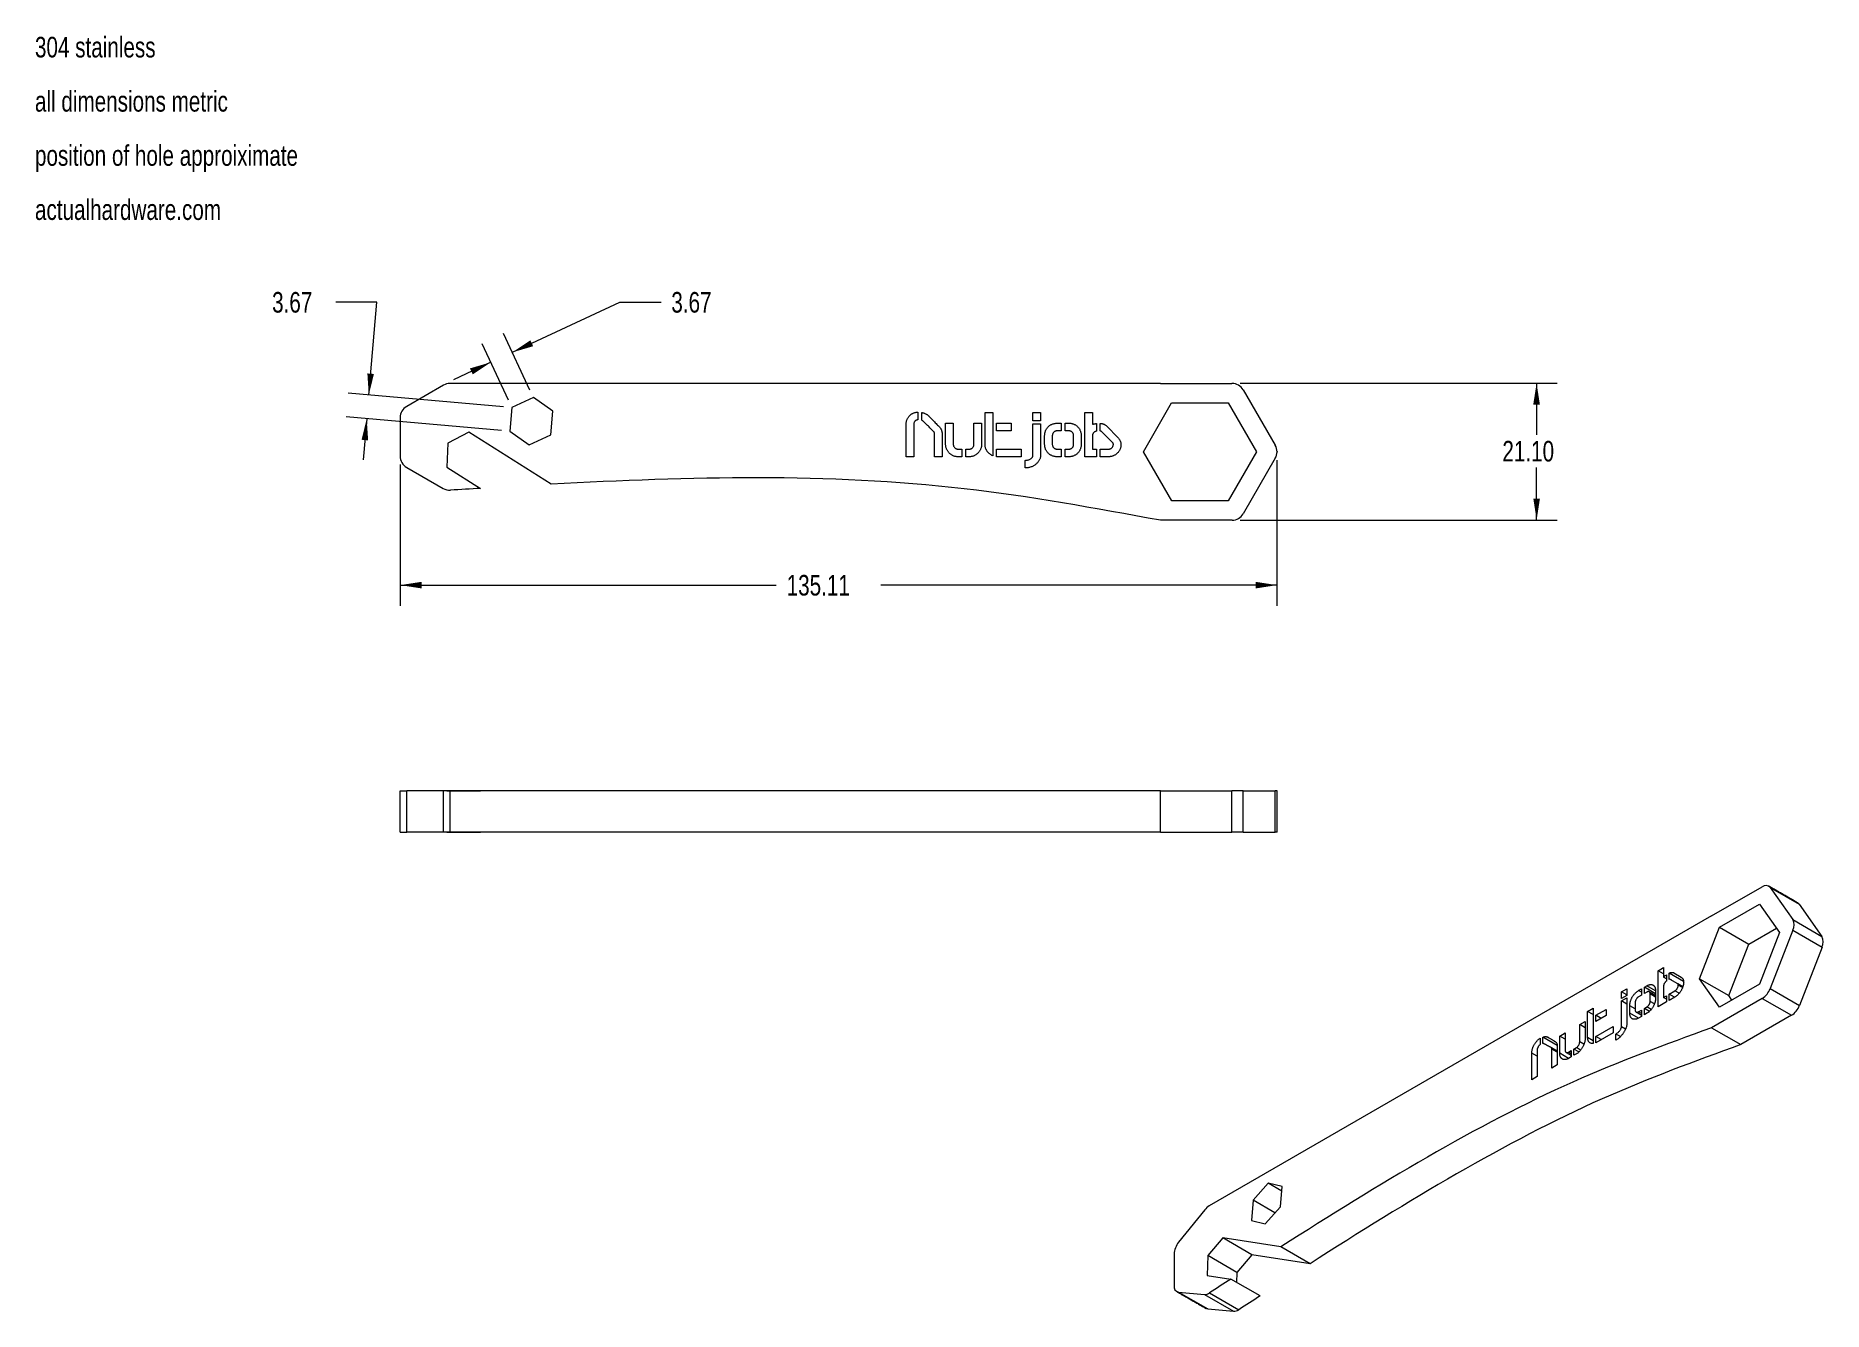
# Model space of a CAD drawing. Header units: millimetres. Extents: x 18 to 294, y 66 to 262.
import ezdxf

# ---------------------------------------------------------------- set-up
doc = ezdxf.new("R2010")
doc.units = ezdxf.units.MM
doc.header["$PDSIZE"] = -1
doc.styles.add('SLDTEXTSTYLE0', font='TXT', dxfattribs={"width": 0.75})
doc.dimstyles.new('SLDDIMSTYLE0', dxfattribs={"dimtxt": 3.175, "dimasz": 3.302, "dimexe": 0, "dimexo": 0.0625, "dimgap": 0.79375, "dimtad": 0, "dimtih": 1, "dimtoh": 1, "dimzin": 12, "dimdsep": 46, "dimtxsty": 'Standard', "dimsah": 1, "dimcen": 0.09, "dimadec": 0, "dimazin": 0, "dimtfac": 1, "dimtofl": 0, "dimtmove": 0, "dimatfit": 3, "dimfxl": 1, "dimtolj": 1, "dimtzin": 12, "dimarcsym": 0})
doc.dimstyles.new('SLDDIMSTYLE1', dxfattribs={"dimtxt": 3.175, "dimasz": 3.302, "dimexe": 0, "dimexo": 0.0625, "dimgap": 0.79375, "dimtad": 0, "dimtih": 1, "dimtoh": 1, "dimzin": 12, "dimdsep": 46, "dimtxsty": 'Standard', "dimsah": 1, "dimcen": 0.09, "dimadec": 0, "dimazin": 0, "dimtfac": 1, "dimtofl": 0, "dimtmove": 0, "dimatfit": 3, "dimfxl": 1, "dimtolj": 1, "dimtzin": 12, "dimarcsym": 0})
doc.dimstyles.new('SLDDIMSTYLE2', dxfattribs={"dimtxt": 3.175, "dimasz": 3.302, "dimexe": 0, "dimexo": 0.0625, "dimgap": 0.79375, "dimtad": 0, "dimtih": 1, "dimtoh": 1, "dimzin": 4, "dimdsep": 46, "dimtxsty": 'Standard', "dimsah": 1, "dimcen": 0.09, "dimadec": 0, "dimazin": 0, "dimtfac": 1, "dimtofl": 0, "dimtmove": 0, "dimatfit": 3, "dimfxl": 1, "dimtolj": 1, "dimtzin": 12, "dimarcsym": 0})

# ---------------------------------------------------------------- blocks, each defined once
blk = doc.blocks.new('SW_NOTE_0')
at = {"color": 0, "linetype": 'Continuous', "lineweight": 0, "char_height": 3.175, "attachment_point": 1, "style": 'SLDTEXTSTYLE0'}
for s, insert in [('304 stainless', (0, 4.09)), ('all dimensions metric', (0, -4.26)), ('position of hole approiximate', (0, -12.61)), ('actualhardware.com', (0, -20.96))]:
    blk.add_mtext(s, dxfattribs=dict(at, insert=insert))
blk = doc.blocks.new('*D2')
at = {"color": 7, "linetype": 'Continuous', "lineweight": 0}
for p, q in [((74.38, 196.27), (74.38, 174.48)), ((209.49, 196.95), (209.49, 174.48)), ((74.38, 177.66), (132.34, 177.66)), ((209.49, 177.66), (148.42, 177.66))]:
    blk.add_line(p, q, dxfattribs=at)
for points in [[(74.38, 177.66), (77.68, 177.15), (77.68, 178.17)], [(209.49, 177.66), (206.19, 178.17), (206.19, 177.15)]]:
    blk.add_solid(points, dxfattribs=at)
at = {"color": 7, "linetype": 'Continuous', "lineweight": 0, "insert": (133.93, 179.23), "char_height": 3.175, "attachment_point": 1, "style": 'SLDTEXTSTYLE0'}
blk.add_mtext('135.11', dxfattribs=at)
blk = doc.blocks.new('*D3')
at = {"color": 7, "linetype": 'Continuous', "lineweight": 0}
for p, q in [((70.79, 221.28), (64.44, 221.28)), ((69.54, 206.96), (70.79, 221.28)), ((90.32, 205.15), (66.38, 207.24)), ((90, 201.49), (66.06, 203.59)), ((69.22, 203.31), (68.67, 196.99))]:
    blk.add_line(p, q, dxfattribs=at)
for points in [[(69.54, 206.96), (70.33, 210.21), (69.32, 210.3)], [(69.22, 203.31), (68.43, 200.07), (69.44, 199.98)]]:
    blk.add_solid(points, dxfattribs=at)
at = {"color": 7, "linetype": 'Continuous', "lineweight": 0, "insert": (54.64, 222.85), "char_height": 3.175, "attachment_point": 1, "style": 'SLDTEXTSTYLE0'}
blk.add_mtext('3.67', dxfattribs=at)
blk = doc.blocks.new('*D4')
at = {"color": 7, "linetype": 'Continuous', "lineweight": 0}
for p, q in [((91.66, 213.55), (108.22, 221.28)), ((108.22, 221.28), (114.57, 221.28)), ((91.05, 206.19), (87, 214.88)), ((94.37, 207.73), (90.32, 216.43)), ((88.34, 212.01), (82.58, 209.32))]:
    blk.add_line(p, q, dxfattribs=at)
for points in [[(91.66, 213.55), (94.87, 214.49), (94.44, 215.41)], [(88.34, 212.01), (85.13, 211.07), (85.56, 210.15)]]:
    blk.add_solid(points, dxfattribs=at)
at = {"color": 7, "linetype": 'Continuous', "lineweight": 0, "insert": (116.16, 222.85), "char_height": 3.175, "attachment_point": 1, "style": 'SLDTEXTSTYLE0'}
blk.add_mtext('3.67', dxfattribs=at)
blk = doc.blocks.new('*D5')
at = {"color": 7, "linetype": 'Continuous', "lineweight": 0}
for p, q in [((203.82, 208.77), (252.66, 208.8)), ((249.49, 208.8), (249.49, 200.85)), ((249.5, 187.7), (249.5, 195.81)), ((203.83, 187.67), (252.68, 187.7))]:
    blk.add_line(p, q, dxfattribs=at)
for points in [[(249.49, 208.8), (248.98, 205.5), (250, 205.5)], [(249.5, 187.7), (250.01, 191), (248.99, 191)]]:
    blk.add_solid(points, dxfattribs=at)
at = {"color": 7, "linetype": 'Continuous', "lineweight": 0, "insert": (244.22, 199.9), "char_height": 3.175, "attachment_point": 1, "style": 'SLDTEXTSTYLE0'}
blk.add_mtext('21.10', dxfattribs=at)

msp = doc.modelspace()

# ---------------------------------------------------------------- linework, layer by layer
at = {"color": 7, "linetype": 'Continuous', "lineweight": 15}
for p, q in [((81.058, 208.491), (75.379, 205.212)), ((191.522, 208.759), (82.058, 208.759)), ((191.522, 208.759), (202.549, 208.767)), ((204.282, 207.768), (209.225, 199.222)), ((91.588, 205.035), (91.269, 201.382)), ((94.911, 206.584), (91.588, 205.035)), ((97.914, 204.481), (94.911, 206.584)), ((97.594, 200.829), (97.914, 204.481)), ((154.155, 204.349), (154.155, 203.154)), ((154.737, 203.077), (154.737, 204.258)), ((164.512, 204.258), (165.693, 204.258)), ((164.512, 199.307), (164.512, 204.258)), ((165.693, 204.258), (165.693, 197.602)), ((171.871, 204.258), (173.052, 204.258)), ((171.871, 202.986), (171.871, 204.258)), ((173.052, 204.258), (173.052, 202.986)), ((179.866, 204.258), (181.047, 204.258)), ((179.866, 197.444), (179.866, 204.258)), ((181.047, 204.258), (181.061, 202.455)), ((188.903, 198.207), (193.256, 205.76)), ((193.256, 205.76), (201.974, 205.766)), ((201.974, 205.766), (206.339, 198.22)), ((74.379, 203.48), (74.379, 197.541)), ((84.977, 201.23), (81.726, 199.522)), ((97.666, 193.214), (84.977, 201.23)), ((91.269, 201.382), (94.272, 199.279)), ((152.338, 197.444), (152.338, 202.462)), ((153.519, 202.462), (153.519, 197.444)), ((158.425, 202.623), (159.606, 202.623)), ((158.425, 199.378), (158.425, 202.623)), ((159.606, 202.623), (159.606, 199.375)), ((162.786, 202.623), (163.967, 202.623)), ((162.786, 199.375), (162.786, 202.623)), ((163.967, 202.623), (163.967, 199.378)), ((166.291, 202.623), (168.518, 202.623)), ((166.291, 201.442), (166.291, 202.623)), ((168.518, 201.442), (166.291, 201.442)), ((168.518, 202.623), (168.518, 201.442)), ((173.052, 202.986), (171.871, 202.986)), ((171.871, 202.55), (173.052, 202.55)), ((171.871, 197.644), (171.871, 202.55)), ((173.052, 202.55), (173.052, 197.644)), ((175.624, 202.623), (176.233, 202.623)), ((176.233, 201.442), (175.624, 201.442)), ((176.233, 202.623), (176.233, 201.442)), ((176.873, 202.623), (177.433, 202.623)), ((176.873, 201.442), (176.873, 202.623)), ((177.433, 201.442), (176.873, 201.442)), ((181.683, 202.563), (181.683, 201.396)), ((182.252, 201.422), (182.252, 202.6)), ((184.185, 199.608), (182.478, 201.314)), ((183.322, 202.109), (184.921, 200.481)), ((81.726, 199.522), (81.58, 195.853)), ((94.272, 199.279), (97.594, 200.829)), ((156.699, 197.444), (156.699, 201.027)), ((157.88, 201.027), (157.88, 197.444)), ((160.361, 198.625), (160.95, 198.625)), ((160.95, 198.625), (160.95, 197.444)), ((161.531, 198.625), (162.07, 198.625)), ((161.531, 197.444), (161.531, 198.625)), ((166.291, 198.625), (170.088, 198.625)), ((166.291, 197.444), (166.291, 198.625)), ((170.088, 198.625), (170.088, 197.444)), ((173.688, 199.328), (173.688, 200.729)), ((174.869, 200.723), (174.869, 199.325)), ((175.624, 198.625), (176.233, 198.625)), ((176.233, 198.625), (176.233, 197.444)), ((176.873, 198.625), (177.433, 198.625)), ((176.873, 197.444), (176.873, 198.625)), ((178.14, 199.325), (178.14, 200.723)), ((179.321, 200.729), (179.321, 199.328)), ((181.047, 200.696), (181.047, 198.625)), ((181.047, 198.625), (181.683, 198.625)), ((181.683, 198.625), (181.683, 197.444)), ((182.252, 198.625), (183.518, 198.625)), ((182.252, 197.444), (182.252, 198.625)), ((75.379, 195.809), (81.001, 192.563)), ((81.58, 195.853), (86.759, 192.582)), ((153.519, 197.444), (152.338, 197.444)), ((157.88, 197.444), (156.699, 197.444)), ((160.95, 197.444), (160.333, 197.444)), ((162.07, 197.444), (161.531, 197.444)), ((170.088, 197.444), (166.291, 197.444)), ((170.663, 195.718), (170.663, 196.899)), ((176.233, 197.444), (175.624, 197.444)), ((177.433, 197.444), (176.873, 197.444)), ((181.683, 197.444), (179.866, 197.444)), ((183.518, 197.444), (182.252, 197.444)), ((193.267, 190.66), (188.903, 198.207)), ((206.339, 198.22), (201.985, 190.666)), ((209.226, 197.222), (204.296, 188.668)), ((201.985, 190.666), (193.267, 190.66)), ((202.565, 187.667), (191.537, 187.659)), ((74.379, 139.583), (74.379, 145.943)), ((74.379, 145.943), (75.379, 145.943)), ((75.379, 139.583), (75.379, 145.943)), ((81.058, 145.943), (75.379, 145.943)), ((81.058, 139.583), (81.058, 145.943)), ((82.058, 145.943), (81.058, 145.943)), ((81.58, 145.943), (86.759, 145.943)), ((82.058, 139.583), (82.058, 145.943)), ((191.522, 145.943), (82.058, 145.943)), ((191.522, 139.583), (191.522, 145.943)), ((191.522, 145.943), (202.549, 145.943)), ((202.549, 139.583), (202.549, 145.943)), ((204.282, 145.943), (202.549, 145.943)), ((204.282, 139.583), (204.282, 145.943)), ((204.282, 145.943), (209.225, 145.943)), ((209.225, 139.583), (209.225, 145.943)), ((209.493, 145.943), (209.225, 145.943)), ((74.379, 139.583), (75.379, 139.583)), ((81.058, 139.583), (75.379, 139.583)), ((82.058, 139.583), (81.058, 139.583)), ((81.58, 139.583), (86.759, 139.583)), ((191.522, 139.583), (82.058, 139.583)), ((191.522, 139.583), (202.549, 139.583)), ((204.282, 139.583), (202.549, 139.583)), ((204.282, 139.583), (209.225, 139.583)), ((209.493, 139.583), (209.225, 139.583)), ((276.458, 126.655), (284.256, 131.163)), ((285.481, 131.055), (288.976, 126.094)), ((285.481, 131.055), (289.978, 128.459)), ((277.684, 124.915), (283.849, 128.478)), ((283.849, 128.478), (286.935, 124.098)), ((289.978, 128.459), (293.473, 123.498)), ((276.458, 126.655), (199.055, 81.972)), ((274.606, 116.97), (277.684, 124.915)), ((277.684, 124.915), (282.182, 122.318)), ((282.182, 122.318), (286.45, 124.786)), ((286.935, 124.098), (283.857, 116.153)), ((288.977, 124.462), (285.491, 115.465)), ((288.976, 126.094), (293.473, 123.498)), ((288.977, 124.462), (293.474, 121.865)), ((279.103, 114.374), (282.182, 122.318)), ((293.474, 121.865), (289.988, 112.869)), ((268.216, 118.222), (269.051, 118.704)), ((269.051, 118.704), (269.061, 117.238)), ((266.1, 115.665), (266.495, 115.894)), ((267.829, 115.123), (266.495, 115.894)), ((268.216, 112.658), (268.216, 118.222)), ((269.058, 117.736), (268.216, 118.222)), ((269.051, 115.796), (269.051, 114.105)), ((269.501, 116.984), (269.061, 117.238)), ((269.501, 117.58), (269.501, 116.627)), ((269.903, 116.88), (269.903, 117.842)), ((272.143, 116.549), (269.903, 117.842)), ((271.27, 116.188), (270.063, 116.884)), ((270.66, 117.878), (271.79, 117.201)), ((272.021, 115.754), (271.27, 116.188)), ((271.98, 115.633), (271.332, 116.007)), ((277.692, 112.589), (274.606, 116.97)), ((274.606, 116.97), (279.103, 114.374)), ((283.857, 116.153), (277.692, 112.589)), ((262.563, 114.958), (263.398, 115.441)), ((262.563, 113.92), (262.563, 114.958)), ((263.398, 114.476), (262.563, 114.958)), ((263.398, 114.402), (262.563, 113.92)), ((262.563, 113.564), (263.398, 114.046)), ((262.563, 109.558), (262.563, 113.564)), ((263.398, 113.082), (262.563, 113.564)), ((263.398, 115.441), (263.398, 114.402)), ((263.398, 114.046), (263.398, 110.04)), ((264.683, 113.296), (264.683, 112.154)), ((265.217, 115.155), (265.647, 115.404)), ((265.647, 114.907), (265.217, 115.155)), ((265.647, 114.44), (265.217, 114.191)), ((265.647, 115.404), (265.647, 114.44)), ((266.1, 114.701), (266.1, 115.665)), ((267.83, 114.666), (266.1, 115.665)), ((266.495, 114.929), (266.1, 114.701)), ((266.995, 113.489), (266.995, 114.631)), ((267.83, 114.149), (266.995, 114.631)), ((267.649, 113.112), (266.995, 113.489)), ((267.83, 115.118), (267.83, 113.974)), ((269.501, 113.4), (268.216, 112.658)), ((269.051, 114.105), (269.501, 114.364)), ((269.501, 113.845), (269.051, 114.105)), ((269.501, 114.364), (269.501, 113.4)), ((269.903, 114.597), (270.798, 115.114)), ((269.903, 113.632), (269.903, 114.597)), ((270.738, 114.115), (269.903, 114.597)), ((270.798, 114.149), (269.903, 113.632)), ((271.448, 114.739), (270.798, 115.114)), ((284.267, 113.94), (276.469, 109.432)), ((279.588, 113.685), (279.103, 114.374)), ((284.267, 113.94), (288.764, 111.344)), ((285.491, 115.465), (289.988, 112.869)), ((256.139, 109.915), (256.974, 110.397)), ((256.974, 110.397), (256.974, 107.747)), ((257.359, 111.955), (258.194, 112.437)), ((257.359, 107.912), (257.359, 111.955)), ((258.194, 111.472), (257.359, 111.955)), ((258.194, 112.437), (258.194, 107.002)), ((258.617, 111.345), (260.192, 112.255)), ((258.617, 110.381), (258.617, 111.345)), ((259.452, 110.863), (258.617, 111.345)), ((260.192, 111.29), (258.617, 110.381)), ((260.192, 112.255), (260.192, 111.29)), ((263.847, 111.675), (263.847, 112.819)), ((264.683, 112.337), (263.847, 112.819)), ((265.174, 110.909), (263.847, 111.675)), ((265.217, 111.891), (265.647, 112.14)), ((265.647, 111.643), (265.217, 111.891)), ((265.647, 111.175), (265.217, 110.927)), ((265.647, 112.14), (265.647, 111.175)), ((266.1, 112.401), (266.495, 112.629)), ((266.1, 111.437), (266.1, 112.401)), ((266.871, 111.956), (266.1, 112.401)), ((266.495, 111.665), (266.1, 111.437)), ((267.143, 112.255), (266.495, 112.629)), ((288.764, 111.344), (280.966, 106.836)), ((250.036, 107.801), (250.036, 106.825)), ((250.447, 107), (250.447, 107.964)), ((252.656, 106.689), (250.447, 107.964)), ((251.253, 107.958), (251.197, 107.99)), ((253.055, 108.135), (253.89, 108.617)), ((253.055, 105.485), (253.055, 108.135)), ((253.89, 107.652), (253.055, 108.135)), ((253.89, 108.617), (253.89, 105.965)), ((256.139, 107.263), (256.139, 109.915)), ((256.974, 109.433), (256.139, 109.915)), ((258.194, 107.43), (257.359, 107.912)), ((258.617, 108.081), (261.302, 109.631)), ((261.302, 108.667), (258.617, 107.117)), ((258.617, 107.117), (258.617, 108.081)), ((259.452, 107.599), (258.617, 108.081)), ((261.302, 109.631), (261.302, 108.667)), ((261.708, 107.492), (261.708, 108.457)), ((262.4, 108.058), (261.708, 108.457)), ((263.18, 109.202), (262.563, 109.558)), ((276.469, 109.432), (280.966, 106.836)), ((248.751, 101.422), (248.751, 105.519)), ((249.586, 105.037), (248.751, 105.519)), ((249.586, 106.001), (249.586, 101.904)), ((252.67, 105.812), (251.779, 106.326)), ((251.834, 103.202), (251.834, 106.127)), ((252.67, 105.645), (251.834, 106.127)), ((252.67, 106.609), (252.67, 103.684)), ((254.422, 104.696), (253.055, 105.485)), ((254.841, 104.937), (254.404, 104.685)), ((254.424, 105.661), (254.841, 105.901)), ((254.841, 105.42), (254.424, 105.661)), ((254.841, 105.901), (254.841, 104.937)), ((255.251, 106.138), (255.633, 106.359)), ((255.251, 105.174), (255.251, 106.138)), ((256.016, 105.697), (255.251, 106.138)), ((255.633, 105.394), (255.251, 105.174)), ((256.274, 105.988), (255.633, 106.359)), ((256.792, 106.885), (256.139, 107.263)), ((252.67, 103.684), (251.834, 103.202)), ((249.586, 101.904), (248.751, 101.422)), ((208.144, 85.442), (205.794, 82.821)), ((210.267, 84.951), (208.144, 85.442)), ((210.216, 84.246), (208.144, 85.442)), ((205.794, 82.821), (205.568, 79.708)), ((209.173, 80.87), (205.794, 82.821)), ((210.041, 81.839), (210.267, 84.951)), ((198.348, 81.345), (194.332, 76.349)), ((207.692, 79.217), (210.041, 81.839)), ((205.568, 79.708), (207.692, 79.217)), ((193.625, 74.526), (193.625, 69.677)), ((201.119, 77.016), (198.821, 74.294)), ((210.092, 75.65), (201.119, 77.016)), ((205.617, 74.42), (201.119, 77.016)), ((205.617, 74.42), (203.318, 71.698)), ((214.589, 73.054), (205.617, 74.42)), ((214.589, 73.054), (210.092, 75.65)), ((198.821, 74.294), (198.718, 71.239)), ((203.318, 71.698), (198.821, 74.294)), ((203.318, 71.698), (203.266, 70.17)), ((198.718, 71.239), (202.38, 70.681)), ((206.877, 68.085), (202.38, 70.681)), ((194.332, 68.671), (198.308, 68.315)), ((194.332, 68.671), (198.83, 66.075)), ((198.308, 68.315), (202.805, 65.719)), ((199.101, 68.558), (203.599, 65.962)), ((198.83, 66.075), (202.805, 65.719))]:
    msp.add_line(p, q, dxfattribs=at)
at = {"color": 7, "linetype": 'Continuous', "lineweight": 15, "flags": 128}
for points in [[(289.978, 128.459), (289.875, 128.577), (289.754, 128.667)], [(198.83, 66.075), (198.676, 66.104), (198.537, 66.165), (198.537, 66.165)]]:
    msp.add_lwpolyline(points, dxfattribs=at)
at = {"color": 7, "linetype": 'Continuous', "lineweight": 15}
for centre, radius, start, end in [((82.058, 206.759), 2, 90, 120), ((202.551, 206.767), 2, 30.0418, 90.0418), ((76.379, 203.48), 2, 120, 180), ((207.493, 198.22), 2, 330.0418, 30.0418), ((76.379, 197.541), 2, 180, 240), ((82.001, 194.295), 2, 240, 273.5105), ((202.563, 189.667), 2, 270.0418, 330.0418), ((284.813, 130.482), 0.88, 40.6197, 129.28893), ((287.345, 125.277), 1.824, 333.45377, 26.61866), ((291.842, 122.681), 1.824, 333.45377, 26.61866), ((282.609, 116.525), 3.071, 302.66801, 339.79337), ((287.106, 113.929), 3.071, 302.66801, 339.79337), ((200.4, 79.743), 2.603, 121.1059, 142.02127), ((196.692, 74.385), 3.07, 140.22793, 177.36071), ((194.493, 69.535), 0.88, 170.74812, 259.45322), ((198.347, 69.607), 1.292, 268.25064, 305.72401), ((202.844, 67.01), 1.292, 268.25064, 305.72401)]:
    msp.add_arc(centre, radius, start, end, dxfattribs=at)
for points, knots in [([(152.338, 202.462), (152.34, 202.525), (152.342, 202.65), (152.371, 202.834), (152.413, 203.012), (152.475, 203.183), (152.551, 203.345), (152.641, 203.499), (152.745, 203.64), (152.861, 203.772), (152.988, 203.893), (153.128, 204.001), (153.277, 204.096), (153.437, 204.179), (153.605, 204.246), (153.782, 204.3), (153.966, 204.334), (154.092, 204.344), (154.155, 204.349)], [0, 0, 0, 0, 0.0652878, 0.1292303, 0.1922693, 0.2547797, 0.3170821, 0.3779731, 0.4386881, 0.498798, 0.5595051, 0.620321, 0.6814013, 0.7432523, 0.8061768, 0.8696342, 0.9339796, 1, 1, 1, 1]), ([(154.737, 204.258), (154.785, 204.252), (154.882, 204.24), (155.026, 204.203), (155.169, 204.154), (155.312, 204.094), (155.448, 204.022), (155.578, 203.945), (155.693, 203.856), (155.763, 203.791), (155.798, 203.76)], [0, 0, 0, 0, 0.1216133, 0.2455376, 0.3724646, 0.5032068, 0.6347872, 0.760411, 0.8819018, 1, 1, 1, 1]), ([(154.155, 203.154), (154.112, 203.147), (154.027, 203.133), (153.906, 203.086), (153.797, 203.016), (153.699, 202.93), (153.621, 202.826), (153.56, 202.714), (153.526, 202.591), (153.521, 202.506), (153.519, 202.462)], [0, 0, 0, 0, 0.128096, 0.2509334, 0.3750602, 0.5031562, 0.6302059, 0.7518891, 0.8738541, 1, 1, 1, 1]), ([(154.905, 202.969), (154.883, 202.994), (154.837, 203.045), (154.771, 203.066), (154.737, 203.077)], [0, 0, 0, 0, 0.4813975, 1, 1, 1, 1]), ([(156.621, 201.31), (156.483, 201.447), (156.2, 201.728), (155.768, 202.149), (155.337, 202.568), (155.046, 202.838), (154.905, 202.969)], [0, 0, 0, 0, 0.24427889, 0.50118459, 0.75811506, 1, 1, 1, 1]), ([(155.798, 203.76), (155.814, 203.743), (155.852, 203.706), (155.913, 203.642), (155.99, 203.567), (156.107, 203.444), (156.275, 203.273), (156.488, 203.052), (156.719, 202.815), (156.953, 202.57), (157.188, 202.334), (157.342, 202.183), (157.416, 202.11)], [0, 0, 0, 0, 0.0304059, 0.0690672, 0.1151103, 0.1689791, 0.2906149, 0.4248526, 0.5686452, 0.7189596, 0.8662114, 1, 1, 1, 1]), ([(156.699, 201.027), (156.699, 201.051), (156.698, 201.102), (156.686, 201.177), (156.669, 201.253), (156.636, 201.292), (156.621, 201.31)], [0, 0, 0, 0, 0.2414492, 0.5043736, 0.7662746, 1, 1, 1, 1]), ([(157.416, 202.11), (157.454, 202.068), (157.529, 201.987), (157.626, 201.859), (157.706, 201.73), (157.771, 201.6), (157.82, 201.465), (157.856, 201.326), (157.876, 201.179), (157.879, 201.078), (157.88, 201.027)], [0, 0, 0, 0, 0.1411748, 0.2734215, 0.3976951, 0.5167146, 0.6328051, 0.7513792, 0.873246, 1, 1, 1, 1]), ([(173.688, 200.729), (173.69, 200.795), (173.694, 200.926), (173.721, 201.119), (173.768, 201.306), (173.834, 201.483), (173.915, 201.652), (174.009, 201.81), (174.119, 201.955), (174.241, 202.087), (174.376, 202.207), (174.525, 202.312), (174.684, 202.405), (174.856, 202.482), (175.038, 202.545), (175.227, 202.59), (175.423, 202.618), (175.556, 202.621), (175.624, 202.623)], [0, 0, 0, 0, 0.0658127, 0.12982044, 0.19324697, 0.25578275, 0.31773241, 0.37860522, 0.43795063, 0.49742219, 0.55696044, 0.61688802, 0.67768655, 0.74009, 0.80363806, 0.86786411, 0.93280182, 1, 1, 1, 1]), ([(175.624, 201.442), (175.574, 201.439), (175.475, 201.435), (175.332, 201.394), (175.202, 201.325), (175.086, 201.234), (174.989, 201.124), (174.92, 201), (174.877, 200.865), (174.872, 200.771), (174.869, 200.723)], [0, 0, 0, 0, 0.1304782, 0.2566662, 0.3811981, 0.5095374, 0.6364564, 0.757254, 0.8767369, 1, 1, 1, 1]), ([(177.433, 202.623), (177.497, 202.621), (177.625, 202.618), (177.814, 202.591), (177.996, 202.544), (178.171, 202.482), (178.339, 202.404), (178.495, 202.312), (178.64, 202.206), (178.772, 202.087), (178.891, 201.954), (179.001, 201.81), (179.093, 201.652), (179.174, 201.483), (179.24, 201.306), (179.287, 201.119), (179.314, 200.926), (179.318, 200.795), (179.321, 200.729)], [0, 0, 0, 0, 0.0648523, 0.1288557, 0.1912485, 0.2539299, 0.3159505, 0.3768188, 0.4364668, 0.4961681, 0.5558693, 0.6160854, 0.6776064, 0.7404648, 0.803918, 0.8682751, 0.9332218, 1, 1, 1, 1]), ([(178.14, 200.723), (178.137, 200.771), (178.133, 200.864), (178.093, 201), (178.026, 201.123), (177.937, 201.233), (177.83, 201.326), (177.707, 201.393), (177.573, 201.435), (177.48, 201.439), (177.433, 201.442)], [0, 0, 0, 0, 0.1272965, 0.2500742, 0.373726, 0.5008456, 0.627636, 0.7507797, 0.8727035, 1, 1, 1, 1]), ([(181.683, 201.396), (181.638, 201.388), (181.551, 201.371), (181.428, 201.321), (181.319, 201.248), (181.223, 201.159), (181.145, 201.056), (181.089, 200.943), (181.053, 200.823), (181.049, 200.739), (181.047, 200.696)], [0, 0, 0, 0, 0.1312767, 0.2578478, 0.3831088, 0.5107463, 0.6365963, 0.7566721, 0.8769608, 1, 1, 1, 1]), ([(181.061, 202.455), (181.108, 202.469), (181.203, 202.498), (181.354, 202.528), (181.515, 202.551), (181.626, 202.559), (181.683, 202.563)], [0, 0, 0, 0, 0.2308431, 0.4737475, 0.7298185, 1, 1, 1, 1]), ([(182.252, 202.6), (182.304, 202.596), (182.405, 202.589), (182.554, 202.561), (182.698, 202.521), (182.835, 202.464), (182.966, 202.396), (183.092, 202.314), (183.212, 202.219), (183.285, 202.146), (183.322, 202.109)], [0, 0, 0, 0, 0.1286256, 0.2528604, 0.3763427, 0.4981077, 0.6200483, 0.7432563, 0.8695198, 1, 1, 1, 1]), ([(182.478, 201.314), (182.463, 201.329), (182.433, 201.36), (182.377, 201.392), (182.317, 201.415), (182.274, 201.419), (182.252, 201.422)], [0, 0, 0, 0, 0.2503934, 0.4960393, 0.7426792, 1, 1, 1, 1]), ([(160.333, 197.444), (160.268, 197.446), (160.14, 197.45), (159.951, 197.481), (159.766, 197.528), (159.59, 197.599), (159.421, 197.683), (159.264, 197.784), (159.118, 197.898), (158.982, 198.024), (158.86, 198.163), (158.752, 198.314), (158.655, 198.473), (158.573, 198.641), (158.507, 198.818), (158.461, 199.001), (158.431, 199.188), (158.427, 199.314), (158.425, 199.378)], [0, 0, 0, 0, 0.0647605, 0.1278598, 0.1908389, 0.2542219, 0.3171373, 0.3786901, 0.4402592, 0.5017141, 0.5632669, 0.6244584, 0.6863146, 0.7488106, 0.8116905, 0.8740938, 0.9366539, 1, 1, 1, 1]), ([(159.606, 199.375), (159.609, 199.324), (159.614, 199.225), (159.657, 199.082), (159.727, 198.953), (159.823, 198.839), (159.938, 198.744), (160.069, 198.674), (160.212, 198.634), (160.311, 198.628), (160.361, 198.625)], [0, 0, 0, 0, 0.1288888, 0.2514625, 0.3727385, 0.4995799, 0.62658, 0.7489128, 0.8723053, 1, 1, 1, 1]), ([(163.967, 199.378), (163.966, 199.314), (163.963, 199.188), (163.933, 199.001), (163.888, 198.818), (163.824, 198.642), (163.744, 198.472), (163.648, 198.313), (163.54, 198.163), (163.419, 198.024), (163.283, 197.898), (163.138, 197.783), (162.98, 197.684), (162.811, 197.6), (162.635, 197.528), (162.451, 197.481), (162.263, 197.45), (162.135, 197.446), (162.07, 197.444)], [0, 0, 0, 0, 0.0634397, 0.1261149, 0.1885166, 0.2513504, 0.3135528, 0.3752786, 0.4365826, 0.4982487, 0.5598167, 0.6211262, 0.6831917, 0.7462228, 0.8092824, 0.8723773, 0.9355927, 1, 1, 1, 1]), ([(162.07, 198.625), (162.118, 198.628), (162.211, 198.634), (162.346, 198.675), (162.468, 198.745), (162.578, 198.84), (162.67, 198.954), (162.738, 199.082), (162.779, 199.225), (162.784, 199.324), (162.786, 199.375)], [0, 0, 0, 0, 0.1239333, 0.2425242, 0.3629033, 0.4897054, 0.6177784, 0.7418957, 0.8675835, 1, 1, 1, 1]), ([(165.693, 197.602), (165.611, 197.64), (165.448, 197.717), (165.225, 197.872), (165.021, 198.054), (164.874, 198.231), (164.767, 198.382), (164.7, 198.503), (164.643, 198.628), (164.594, 198.755), (164.557, 198.888), (164.532, 199.024), (164.516, 199.164), (164.513, 199.259), (164.512, 199.307)], [0, 0, 0, 0, 0.123578, 0.2457107, 0.3691385, 0.4951217, 0.5586987, 0.6217225, 0.6835444, 0.7456589, 0.8080045, 0.8704303, 0.9347406, 1, 1, 1, 1]), ([(175.624, 197.444), (175.556, 197.446), (175.423, 197.45), (175.227, 197.478), (175.038, 197.525), (174.856, 197.588), (174.685, 197.67), (174.524, 197.762), (174.376, 197.869), (174.241, 197.989), (174.119, 198.121), (174.01, 198.265), (173.915, 198.422), (173.834, 198.588), (173.769, 198.763), (173.721, 198.946), (173.694, 199.135), (173.69, 199.263), (173.688, 199.328)], [0, 0, 0, 0, 0.06755041, 0.1328078, 0.19746202, 0.26147785, 0.32458483, 0.38568266, 0.44618001, 0.50601135, 0.56577569, 0.62541325, 0.68618228, 0.74758722, 0.80998828, 0.87235544, 0.93527695, 1, 1, 1, 1]), ([(174.869, 199.325), (174.872, 199.279), (174.877, 199.187), (174.92, 199.056), (174.991, 198.935), (175.086, 198.827), (175.202, 198.739), (175.332, 198.671), (175.475, 198.632), (175.574, 198.628), (175.624, 198.625)], [0, 0, 0, 0, 0.121119, 0.2397478, 0.3588374, 0.4864322, 0.6148705, 0.7404115, 0.8678672, 1, 1, 1, 1]), ([(179.321, 199.328), (179.318, 199.263), (179.314, 199.135), (179.287, 198.946), (179.24, 198.763), (179.175, 198.588), (179.093, 198.422), (179, 198.265), (178.891, 198.122), (178.772, 197.988), (178.639, 197.869), (178.496, 197.762), (178.338, 197.67), (178.172, 197.588), (177.996, 197.526), (177.814, 197.477), (177.625, 197.451), (177.497, 197.446), (177.433, 197.444)], [0, 0, 0, 0, 0.0656758, 0.1295236, 0.1928088, 0.2561284, 0.3184373, 0.3798532, 0.4403686, 0.5003667, 0.5603649, 0.6205937, 0.6817646, 0.7445042, 0.8076589, 0.8704807, 0.9348023, 1, 1, 1, 1]), ([(177.433, 198.625), (177.48, 198.628), (177.573, 198.632), (177.707, 198.672), (177.829, 198.739), (177.937, 198.828), (178.025, 198.937), (178.093, 199.056), (178.132, 199.188), (178.137, 199.279), (178.14, 199.325)], [0, 0, 0, 0, 0.1289927, 0.2521732, 0.3763413, 0.5031662, 0.6309827, 0.7528972, 0.8748455, 1, 1, 1, 1]), ([(183.518, 198.625), (183.568, 198.628), (183.668, 198.632), (183.81, 198.673), (183.939, 198.742), (184.054, 198.833), (184.151, 198.943), (184.222, 199.066), (184.265, 199.201), (184.271, 199.295), (184.273, 199.342)], [0, 0, 0, 0, 0.1306944, 0.2570914, 0.3807419, 0.5092938, 0.636423, 0.7580242, 0.8765327, 1, 1, 1, 1]), ([(185.442, 199.322), (185.44, 199.258), (185.436, 199.13), (185.407, 198.942), (185.358, 198.76), (185.291, 198.585), (185.209, 198.418), (185.111, 198.264), (184.999, 198.12), (184.873, 197.989), (184.735, 197.87), (184.587, 197.762), (184.426, 197.671), (184.259, 197.589), (184.082, 197.525), (183.899, 197.478), (183.71, 197.451), (183.583, 197.446), (183.518, 197.444)], [0, 0, 0, 0, 0.0648015, 0.1283309, 0.1908923, 0.2539943, 0.3161345, 0.3775212, 0.4378701, 0.4991239, 0.5601833, 0.6211982, 0.6828188, 0.745606, 0.808377, 0.8717386, 0.9351985, 1, 1, 1, 1]), ([(184.273, 199.342), (184.273, 199.367), (184.272, 199.417), (184.255, 199.488), (184.23, 199.555), (184.2, 199.59), (184.185, 199.608)], [0, 0, 0, 0, 0.2629893, 0.5166196, 0.7631842, 1, 1, 1, 1]), ([(184.921, 200.481), (184.959, 200.44), (185.034, 200.358), (185.134, 200.227), (185.223, 200.092), (185.3, 199.951), (185.363, 199.805), (185.41, 199.651), (185.437, 199.489), (185.44, 199.378), (185.442, 199.322)], [0, 0, 0, 0, 0.1288086, 0.2553874, 0.3789496, 0.5017801, 0.623777, 0.7454233, 0.8713066, 1, 1, 1, 1]), ([(170.663, 196.899), (170.745, 196.902), (170.906, 196.906), (171.135, 196.951), (171.341, 197.021), (171.521, 197.111), (171.667, 197.224), (171.763, 197.333), (171.819, 197.427), (171.85, 197.498), (171.868, 197.571), (171.87, 197.62), (171.871, 197.644)], [0, 0, 0, 0, 0.1591713, 0.3089086, 0.4498485, 0.5772881, 0.6951142, 0.8038816, 0.8558819, 0.9054094, 0.9523696, 1, 1, 1, 1]), ([(173.052, 197.644), (173.05, 197.583), (173.046, 197.459), (173.009, 197.275), (172.948, 197.095), (172.866, 196.918), (172.761, 196.75), (172.643, 196.587), (172.502, 196.439), (172.348, 196.299), (172.177, 196.174), (171.993, 196.059), (171.796, 195.96), (171.587, 195.874), (171.367, 195.804), (171.139, 195.754), (170.903, 195.724), (170.743, 195.72), (170.663, 195.718)], [0, 0, 0, 0, 0.0546632, 0.1098108, 0.1655525, 0.2233864, 0.2819782, 0.3410714, 0.4013509, 0.4628684, 0.5255713, 0.5892775, 0.65422, 0.7214036, 0.7896291, 0.8583677, 0.9285919, 1, 1, 1, 1]), ([(191.537, 187.659), (181.471, 189.507), (150.482, 195.199), (118.981, 194.372), (97.666, 193.214)], [0, 0, 0, 0, 0.27753348, 0.85440735, 0.85440735, 0.85440735, 0.85440735]), ([(266.495, 115.894), (266.541, 115.919), (266.631, 115.968), (266.765, 116.023), (266.894, 116.06), (267.018, 116.08), (267.136, 116.085), (267.247, 116.074), (267.349, 116.046), (267.442, 116.003), (267.527, 115.943), (267.604, 115.87), (267.67, 115.779), (267.727, 115.674), (267.774, 115.556), (267.807, 115.423), (267.826, 115.276), (267.829, 115.171), (267.83, 115.118)], [0, 0, 0, 0, 0.0648523, 0.1288557, 0.1912485, 0.2539299, 0.3159505, 0.3768188, 0.4364668, 0.4961681, 0.5558693, 0.6160854, 0.6776064, 0.7404648, 0.803918, 0.8682751, 0.9332218, 1, 1, 1, 1]), ([(269.501, 116.627), (269.469, 116.602), (269.408, 116.553), (269.321, 116.461), (269.244, 116.358), (269.176, 116.246), (269.121, 116.13), (269.081, 116.015), (269.055, 115.901), (269.052, 115.831), (269.051, 115.796)], [0, 0, 0, 0, 0.1312767, 0.2578478, 0.3831088, 0.5107463, 0.6365963, 0.7566721, 0.8769608, 1, 1, 1, 1]), ([(269.061, 117.238), (269.094, 117.268), (269.162, 117.331), (269.268, 117.417), (269.382, 117.502), (269.46, 117.553), (269.501, 117.58)], [0, 0, 0, 0, 0.2308431, 0.4737475, 0.7298185, 1, 1, 1, 1]), ([(269.903, 117.842), (269.94, 117.86), (270.011, 117.896), (270.117, 117.934), (270.218, 117.959), (270.315, 117.969), (270.408, 117.967), (270.497, 117.952), (270.582, 117.923), (270.634, 117.893), (270.66, 117.878)], [0, 0, 0, 0, 0.1286256, 0.2528604, 0.3763427, 0.4981077, 0.6200483, 0.7432563, 0.8695198, 1, 1, 1, 1]), ([(270.063, 116.884), (270.052, 116.891), (270.031, 116.904), (269.992, 116.907), (269.949, 116.901), (269.919, 116.887), (269.903, 116.88)], [0, 0, 0, 0, 0.2503934, 0.4960393, 0.7426792, 1, 1, 1, 1]), ([(272.159, 116.468), (272.157, 116.414), (272.154, 116.309), (272.134, 116.143), (272.099, 115.975), (272.052, 115.805), (271.994, 115.635), (271.925, 115.469), (271.846, 115.306), (271.756, 115.147), (271.659, 114.993), (271.554, 114.845), (271.441, 114.705), (271.322, 114.57), (271.197, 114.445), (271.068, 114.332), (270.934, 114.233), (270.844, 114.177), (270.798, 114.149)], [0, 0, 0, 0, 0.0648015, 0.1283309, 0.1908923, 0.2539943, 0.3161345, 0.3775212, 0.4378701, 0.4991239, 0.5601833, 0.6211982, 0.6828188, 0.745606, 0.808377, 0.8717386, 0.9351985, 1, 1, 1, 1]), ([(270.798, 115.114), (270.834, 115.136), (270.904, 115.18), (271.005, 115.271), (271.096, 115.381), (271.178, 115.502), (271.246, 115.631), (271.296, 115.761), (271.327, 115.889), (271.331, 115.967), (271.332, 116.007)], [0, 0, 0, 0, 0.1306944, 0.2570914, 0.3807419, 0.5092938, 0.636423, 0.7580242, 0.8765327, 1, 1, 1, 1]), ([(271.332, 116.007), (271.332, 116.028), (271.331, 116.068), (271.32, 116.119), (271.302, 116.164), (271.281, 116.18), (271.27, 116.188)], [0, 0, 0, 0, 0.2629893, 0.5166196, 0.7631842, 1, 1, 1, 1]), ([(271.79, 117.201), (271.817, 117.183), (271.87, 117.147), (271.941, 117.082), (272.004, 117.007), (272.059, 116.924), (272.103, 116.83), (272.136, 116.723), (272.155, 116.602), (272.157, 116.513), (272.159, 116.468)], [0, 0, 0, 0, 0.1288086, 0.2553874, 0.3789496, 0.5017801, 0.623777, 0.7454233, 0.8713066, 1, 1, 1, 1]), ([(263.847, 112.819), (263.849, 112.874), (263.852, 112.982), (263.871, 113.151), (263.904, 113.322), (263.951, 113.494), (264.008, 113.665), (264.075, 113.832), (264.152, 113.995), (264.238, 114.153), (264.334, 114.306), (264.439, 114.453), (264.552, 114.594), (264.674, 114.727), (264.802, 114.852), (264.936, 114.967), (265.074, 115.07), (265.169, 115.126), (265.217, 115.155)], [0, 0, 0, 0, 0.0658127, 0.12982044, 0.19324697, 0.25578275, 0.31773241, 0.37860522, 0.43795063, 0.49742219, 0.55696044, 0.61688802, 0.67768655, 0.74009, 0.80363806, 0.86786411, 0.93280182, 1, 1, 1, 1]), ([(265.217, 114.191), (265.181, 114.168), (265.111, 114.124), (265.01, 114.033), (264.918, 113.924), (264.836, 113.802), (264.768, 113.673), (264.719, 113.543), (264.688, 113.415), (264.684, 113.336), (264.683, 113.296)], [0, 0, 0, 0, 0.1304782, 0.2566662, 0.3811981, 0.5095374, 0.6364564, 0.757254, 0.8767369, 1, 1, 1, 1]), ([(266.995, 114.631), (266.994, 114.669), (266.99, 114.744), (266.962, 114.838), (266.915, 114.911), (266.852, 114.965), (266.776, 114.997), (266.69, 115.002), (266.595, 114.981), (266.529, 114.947), (266.495, 114.929)], [0, 0, 0, 0, 0.1272965, 0.2500742, 0.373726, 0.5008456, 0.627636, 0.7507797, 0.8727035, 1, 1, 1, 1]), ([(267.83, 113.974), (267.829, 113.92), (267.826, 113.814), (267.807, 113.648), (267.773, 113.48), (267.727, 113.31), (267.669, 113.141), (267.604, 112.975), (267.527, 112.814), (267.443, 112.656), (267.349, 112.505), (267.247, 112.358), (267.135, 112.219), (267.018, 112.085), (266.894, 111.961), (266.765, 111.848), (266.631, 111.749), (266.541, 111.693), (266.495, 111.665)], [0, 0, 0, 0, 0.0656758, 0.1295236, 0.1928088, 0.2561284, 0.3184373, 0.3798532, 0.4403686, 0.5003667, 0.5603649, 0.6205937, 0.6817646, 0.7445042, 0.8076589, 0.8704807, 0.9348023, 1, 1, 1, 1]), ([(266.495, 112.629), (266.529, 112.651), (266.595, 112.692), (266.69, 112.78), (266.776, 112.884), (266.852, 113.001), (266.914, 113.125), (266.962, 113.251), (266.99, 113.374), (266.993, 113.451), (266.995, 113.489)], [0, 0, 0, 0, 0.1289927, 0.2521732, 0.3763413, 0.5031662, 0.6309827, 0.7528972, 0.8748455, 1, 1, 1, 1]), ([(265.217, 110.927), (265.169, 110.901), (265.074, 110.85), (264.935, 110.792), (264.802, 110.754), (264.673, 110.731), (264.553, 110.728), (264.439, 110.737), (264.334, 110.764), (264.238, 110.807), (264.152, 110.865), (264.075, 110.938), (264.008, 111.027), (263.951, 111.13), (263.905, 111.247), (263.871, 111.376), (263.852, 111.52), (263.849, 111.622), (263.847, 111.675)], [0, 0, 0, 0, 0.06755041, 0.1328078, 0.19746202, 0.26147785, 0.32458483, 0.38568266, 0.44618001, 0.50601135, 0.56577569, 0.62541325, 0.68618228, 0.74758722, 0.80998828, 0.87235544, 0.93527695, 1, 1, 1, 1]), ([(264.683, 112.154), (264.685, 112.118), (264.688, 112.045), (264.719, 111.955), (264.769, 111.886), (264.836, 111.837), (264.918, 111.812), (265.01, 111.81), (265.111, 111.836), (265.181, 111.873), (265.217, 111.891)], [0, 0, 0, 0, 0.121119, 0.2397478, 0.3588374, 0.4864322, 0.6148705, 0.7404115, 0.8678672, 1, 1, 1, 1]), ([(276.469, 109.432), (269.351, 106.833), (247.439, 98.83), (225.164, 85.296), (210.092, 75.65)], [0, 0, 0, 0, 0.27753348, 0.85440735, 0.85440735, 0.85440735, 0.85440735]), ([(248.751, 105.519), (248.752, 105.571), (248.754, 105.674), (248.774, 105.836), (248.804, 105.998), (248.848, 106.163), (248.901, 106.327), (248.965, 106.489), (249.038, 106.647), (249.12, 106.801), (249.21, 106.952), (249.309, 107.097), (249.415, 107.236), (249.528, 107.369), (249.647, 107.493), (249.772, 107.609), (249.902, 107.712), (249.991, 107.771), (250.036, 107.801)], [0, 0, 0, 0, 0.0652878, 0.1292303, 0.1922693, 0.2547797, 0.3170821, 0.3779731, 0.4386881, 0.498798, 0.5595051, 0.620321, 0.6814013, 0.7432523, 0.8061768, 0.8696342, 0.9339796, 1, 1, 1, 1]), ([(250.447, 107.964), (250.481, 107.979), (250.55, 108.008), (250.651, 108.037), (250.753, 108.056), (250.854, 108.065), (250.95, 108.062), (251.042, 108.052), (251.123, 108.026), (251.173, 108.002), (251.197, 107.99)], [0, 0, 0, 0, 0.1216133, 0.2455376, 0.3724646, 0.5032068, 0.6347872, 0.760411, 0.8819018, 1, 1, 1, 1]), ([(251.197, 107.99), (251.209, 107.984), (251.236, 107.969), (251.279, 107.941), (251.333, 107.912), (251.416, 107.859), (251.534, 107.788), (251.685, 107.694), (251.848, 107.595), (252.014, 107.49), (252.18, 107.394), (252.289, 107.333), (252.341, 107.304)], [0, 0, 0, 0, 0.0304059, 0.0690672, 0.1151103, 0.1689791, 0.2906149, 0.4248526, 0.5686452, 0.7189596, 0.8662114, 1, 1, 1, 1]), ([(256.974, 107.747), (256.973, 107.695), (256.971, 107.59), (256.949, 107.426), (256.918, 107.258), (256.872, 107.088), (256.816, 106.917), (256.748, 106.748), (256.672, 106.581), (256.586, 106.418), (256.49, 106.26), (256.387, 106.107), (256.276, 105.961), (256.156, 105.823), (256.032, 105.693), (255.902, 105.58), (255.769, 105.477), (255.678, 105.422), (255.633, 105.394)], [0, 0, 0, 0, 0.0634397, 0.1261149, 0.1885166, 0.2513504, 0.3135528, 0.3752786, 0.4365826, 0.4982487, 0.5598167, 0.6211262, 0.6831917, 0.7462228, 0.8092824, 0.8723773, 0.9355927, 1, 1, 1, 1]), ([(258.194, 107.002), (258.136, 106.999), (258.021, 106.995), (257.863, 107.031), (257.719, 107.097), (257.615, 107.181), (257.54, 107.261), (257.492, 107.332), (257.452, 107.411), (257.417, 107.495), (257.391, 107.588), (257.373, 107.689), (257.362, 107.796), (257.36, 107.873), (257.359, 107.912)], [0, 0, 0, 0, 0.123578, 0.2457107, 0.3691385, 0.4951217, 0.5586987, 0.6217225, 0.6835444, 0.7456589, 0.8080045, 0.8704303, 0.9347406, 1, 1, 1, 1]), ([(263.398, 110.04), (263.396, 109.989), (263.393, 109.886), (263.367, 109.721), (263.324, 109.549), (263.267, 109.371), (263.192, 109.191), (263.108, 109.01), (263.009, 108.832), (262.9, 108.655), (262.779, 108.482), (262.649, 108.314), (262.51, 108.152), (262.362, 107.996), (262.207, 107.85), (262.045, 107.716), (261.878, 107.595), (261.765, 107.527), (261.708, 107.492)], [0, 0, 0, 0, 0.0546632, 0.1098108, 0.1655525, 0.2233864, 0.2819782, 0.3410714, 0.4013509, 0.4628684, 0.5255713, 0.5892775, 0.65422, 0.7214036, 0.7896291, 0.8583677, 0.9285919, 1, 1, 1, 1]), ([(261.708, 108.457), (261.767, 108.492), (261.88, 108.561), (262.043, 108.692), (262.188, 108.833), (262.315, 108.98), (262.418, 109.132), (262.487, 109.26), (262.526, 109.359), (262.548, 109.43), (262.56, 109.497), (262.562, 109.538), (262.563, 109.558)], [0, 0, 0, 0, 0.1591713, 0.3089086, 0.4498485, 0.5772881, 0.6951142, 0.8038816, 0.8558819, 0.9054094, 0.9523696, 1, 1, 1, 1]), ([(280.966, 106.836), (273.848, 104.237), (251.936, 96.234), (229.661, 82.7), (214.589, 73.054)], [0, 0, 0, 0, 0.27753348, 0.85440735, 0.85440735, 0.85440735, 0.85440735]), ([(250.036, 106.825), (250.005, 106.802), (249.945, 106.756), (249.859, 106.668), (249.783, 106.567), (249.713, 106.456), (249.658, 106.34), (249.615, 106.223), (249.591, 106.108), (249.588, 106.037), (249.586, 106.001)], [0, 0, 0, 0, 0.128096, 0.2509334, 0.3750602, 0.5031562, 0.6302059, 0.7518891, 0.8738541, 1, 1, 1, 1]), ([(250.566, 106.98), (250.55, 106.991), (250.518, 107.014), (250.471, 107.005), (250.447, 107)], [0, 0, 0, 0, 0.4813975, 1, 1, 1, 1]), ([(251.779, 106.326), (251.682, 106.381), (251.482, 106.495), (251.176, 106.663), (250.871, 106.829), (250.665, 106.931), (250.566, 106.98)], [0, 0, 0, 0, 0.24427889, 0.50118459, 0.75811506, 1, 1, 1, 1]), ([(251.834, 106.127), (251.834, 106.147), (251.834, 106.188), (251.825, 106.244), (251.813, 106.299), (251.79, 106.317), (251.779, 106.326)], [0, 0, 0, 0, 0.2414492, 0.5043736, 0.7662746, 1, 1, 1, 1]), ([(252.341, 107.304), (252.369, 107.286), (252.421, 107.25), (252.49, 107.185), (252.547, 107.112), (252.593, 107.033), (252.627, 106.943), (252.653, 106.844), (252.667, 106.731), (252.669, 106.65), (252.67, 106.609)], [0, 0, 0, 0, 0.1411748, 0.2734215, 0.3976951, 0.5167146, 0.6328051, 0.7513792, 0.873246, 1, 1, 1, 1]), ([(254.404, 104.685), (254.358, 104.66), (254.267, 104.61), (254.134, 104.559), (254.003, 104.522), (253.879, 104.508), (253.759, 104.508), (253.648, 104.526), (253.545, 104.559), (253.449, 104.607), (253.363, 104.671), (253.286, 104.75), (253.218, 104.84), (253.159, 104.944), (253.113, 105.062), (253.08, 105.192), (253.059, 105.332), (253.056, 105.434), (253.055, 105.485)], [0, 0, 0, 0, 0.0647605, 0.1278598, 0.1908389, 0.2542219, 0.3171373, 0.3786901, 0.4402592, 0.5017141, 0.5632669, 0.6244584, 0.6863146, 0.7488106, 0.8116905, 0.8740938, 0.9366539, 1, 1, 1, 1]), ([(253.89, 105.965), (253.892, 105.924), (253.896, 105.845), (253.926, 105.747), (253.975, 105.669), (254.044, 105.616), (254.125, 105.586), (254.217, 105.581), (254.318, 105.607), (254.389, 105.643), (254.424, 105.661)], [0, 0, 0, 0, 0.1288888, 0.2514625, 0.3727385, 0.4995799, 0.62658, 0.7489128, 0.8723053, 1, 1, 1, 1]), ([(255.633, 106.359), (255.666, 106.38), (255.732, 106.423), (255.827, 106.511), (255.914, 106.619), (255.992, 106.741), (256.056, 106.871), (256.105, 107.004), (256.134, 107.137), (256.137, 107.22), (256.139, 107.263)], [0, 0, 0, 0, 0.1239333, 0.2425242, 0.3629033, 0.4897054, 0.6177784, 0.7418957, 0.8675835, 1, 1, 1, 1])]:
    msp.add_open_spline(points, degree=3, knots=knots, dxfattribs=at)
for points, degree in [([(86.759, 192.582), (85.214, 192.488), (83.668, 192.393), (82.123, 192.299)], 3), ([(209.493, 139.583), (209.493, 145.943)], 1), ([(289.754, 128.667), (285.257, 131.263)], 1), ([(270.357, 116.714), (270.052, 116.89)], 1), ([(267.83, 114.395), (266.843, 114.965)], 1), ([(264.824, 111.848), (265.647, 111.373)], 1), ([(250.595, 106.965), (250.544, 106.995)], 1), ([(252.13, 107.424), (252.351, 107.296)], 1), ([(254.042, 105.622), (254.841, 105.161)], 1), ([(202.38, 70.681), (201.287, 69.974), (200.194, 69.266), (199.101, 68.558)], 3), ([(194.039, 68.761), (198.537, 66.165)], 1), ([(206.877, 68.085), (205.784, 67.378), (204.691, 66.67), (203.599, 65.962)], 3)]:
    msp.add_open_spline(points, degree=degree, dxfattribs=at)
at = {"color": 7, "linetype": 'Continuous', "lineweight": 0}
msp.add_point((209.493, 198.222), dxfattribs=at)

# ---------------------------------------------------------------- block references
msp.add_blockref('SW_NOTE_0', (18.099, 258.094), dxfattribs=at)

# ---------------------------------------------------------------- dimensions: what is measured, and where the dimension line sits
for base, p1, p2, angle, dimstyle, picture, middle in [((69.219, 203.311), (91.588, 205.035), (91.269, 201.382), 85, 'SLDDIMSTYLE1', '*D3', (70.791, 221.277)), ((88.337, 212.006), (94.911, 206.584), (91.588, 205.035), 25, 'SLDDIMSTYLE1', '*D4', (108.22, 221.277)), ((249.501, 187.701), (202.549, 208.767), (202.565, 187.667), 270.0418, 'SLDDIMSTYLE2', '*D5', (249.493, 198.329))]:
    dim = msp.add_linear_dim(base=base, p1=p1, p2=p2, angle=angle, dimstyle=dimstyle, dxfattribs=at)
    dim.commit()
    dim.dimension.update_dxf_attribs({"geometry": picture, "text_midpoint": middle, "dimtype": 160})
dim = msp.add_linear_dim(base=(74.379, 177.659), p1=(209.493, 198.222), p2=(74.379, 197.541), dimstyle='SLDDIMSTYLE0', dxfattribs=at)
dim.commit()
dim.dimension.update_dxf_attribs({"geometry": '*D2', "text_midpoint": (140.38, 177.659), "dimtype": 160})

doc.saveas('drawing.dxf')
